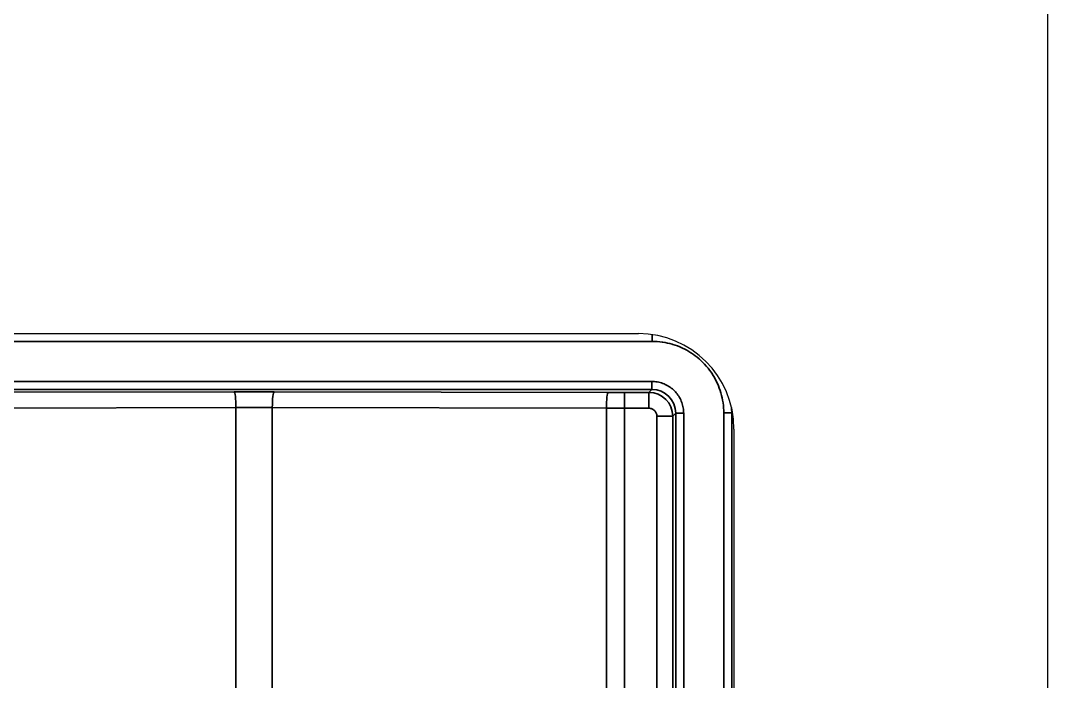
# Model space of a CAD drawing. Header units: millimetres. Extents: x 101 to 3000, y 150 to 4305.
# Drawn here: x 817.1 to 881.6, y 3491.7 to 3533.2 of the extents above; entities that cross this region are included whole.
import ezdxf

# ---------------------------------------------------------------- set-up
doc = ezdxf.new("R2010")
doc.units = ezdxf.units.MM
doc.header["$LTSCALE"] = 15
doc.layers.add('_Sichtbarkanten', color=7, linetype='Continuous', lineweight=25)
doc.layers.add('Sichtbar schmal (ISO)', color=7, linetype='Continuous', lineweight=35)

msp = doc.modelspace()

# ---------------------------------------------------------------- linework, layer by layer
at = {"layer": '_Sichtbarkanten'}
for p, q in [((881.634, 3560.505), (881.634, 2660.505)), ((807.634, 3513.505), (855.934, 3513.505)), ((861.934, 3507.505), (861.934, 2713.505))]:
    msp.add_line(p, q, dxfattribs=at)
msp.add_arc((855.934, 3507.505), 6, 0, 90, dxfattribs=at)
at = {"layer": 'Sichtbar schmal (ISO)'}
for p, q in [((856.793, 3513.013), (806.774, 3513.013)), ((856.793, 3513.013), (856.793, 3513.443)), ((856.775, 3510.496), (806.792, 3510.496)), ((856.775, 3509.996), (856.775, 3510.496)), ((856.775, 3509.996), (806.792, 3509.996)), ((830.528, 3509.852), (809.538, 3509.81)), ((854.029, 3509.81), (833.039, 3509.852)), ((856.588, 3509.809), (855.057, 3509.809)), ((855.057, 3508.814), (855.057, 3509.809)), ((856.775, 3509.996), (856.588, 3509.809)), ((856.588, 3508.814), (856.588, 3509.809)), ((830.643, 3508.857), (809.652, 3508.815)), ((830.643, 3490.599), (830.643, 3508.857)), ((853.915, 3508.815), (832.925, 3508.857)), ((832.925, 3490.599), (832.925, 3508.857)), ((853.915, 3508.815), (853.915, 3475.184)), ((856.588, 3508.814), (855.057, 3508.814)), ((855.057, 3508.814), (855.057, 3475.184)), ((858.275, 3508.496), (858.087, 3508.309)), ((858.275, 2712.513), (858.275, 3508.496)), ((858.275, 3508.496), (858.775, 3508.496)), ((858.775, 3508.496), (858.775, 2712.513)), ((861.292, 2712.495), (861.292, 3508.514)), ((861.292, 3508.514), (861.792, 3508.514)), ((861.792, 3508.514), (861.84, 3508.562)), ((861.792, 3508.514), (861.792, 2712.495)), ((857.06, 3208.127), (857.088, 3508.314)), ((858.06, 3208.121), (858.087, 3508.309))]:
    msp.add_line(p, q, dxfattribs=at)
for centre, major_axis, ratio, start_param, end_param in [((831.784, 3509.661), (-10.997, 0), 0.017452, 4.597992, 4.826786), ((830.528, 3508.852), (-0.002, 1), 0.11413, 4.717362, 6.265617), ((833.039, 3508.852), (0.002, 1), 0.11413, 0.017568, 1.565823), ((854.029, 3508.81), (0.002, 1), 0.11413, 0.017568, 1.565823), ((855.057, 3509.966), (-8.998, 0), 0.017452, 1.456401, 1.570795), ((856.588, 3508.309), (-0.971, 1.143), 0.999883, 4.008043, 5.578597), ((856.775, 3508.496), (1.055, 1.067), 0.999494, 5.492216, 7.062697), ((831.784, 3508.661), (-9.997, 0), 0.01972, 4.597986, 4.826791), ((855.057, 3508.966), (-9.998, 0), 0.015185, 1.456405, 1.570796), ((856.792, 3508.513), (3.537, 3.536), 0.999752, 5.498033, 5.565232), ((857.088, 3508.309), (1, 0), 0.005236, 0.017454, 1.570797)]:
    msp.add_ellipse(centre, major_axis=major_axis, ratio=ratio, start_param=start_param, end_param=end_param, dxfattribs=at)
for points, knots in [([(861.292, 3508.514), (861.292, 3508.728), (861.277, 3508.94), (861.247, 3509.151), (861.217, 3509.362), (861.172, 3509.572), (861.111, 3509.777), (861.052, 3509.981), (860.978, 3510.18), (860.891, 3510.373), (860.803, 3510.566), (860.702, 3510.752), (860.588, 3510.931), (860.585, 3510.936), (860.582, 3510.941), (860.579, 3510.945), (860.468, 3511.119), (860.345, 3511.284), (860.211, 3511.441), (860.205, 3511.447), (860.199, 3511.454), (860.194, 3511.46), (860.061, 3511.614), (859.917, 3511.758), (859.765, 3511.892), (859.756, 3511.9), (859.748, 3511.907), (859.739, 3511.915), (859.588, 3512.046), (859.427, 3512.167), (859.26, 3512.277), (859.248, 3512.285), (859.236, 3512.293), (859.224, 3512.3), (859.058, 3512.407), (858.885, 3512.502), (858.706, 3512.586), (858.691, 3512.594), (858.675, 3512.601), (858.66, 3512.608), (858.479, 3512.69), (858.293, 3512.761), (858.103, 3512.819), (858.088, 3512.823), (858.072, 3512.828), (858.057, 3512.832), (857.86, 3512.89), (857.66, 3512.934), (857.459, 3512.964), (857.449, 3512.965), (857.44, 3512.967), (857.43, 3512.968), (857.219, 3512.998), (857.007, 3513.013), (856.793, 3513.013)], [0, 0, 0, 0, 0.090909, 0.090909, 0.090909, 0.181748, 0.181748, 0.181748, 0.271516, 0.271516, 0.271516, 0.361211, 0.361211, 0.361211, 0.363636, 0.363636, 0.363636, 0.450924, 0.450924, 0.450924, 0.454545, 0.454545, 0.454545, 0.540645, 0.540645, 0.540645, 0.545455, 0.545455, 0.545455, 0.63041, 0.63041, 0.63041, 0.636364, 0.636364, 0.636364, 0.719986, 0.719986, 0.719986, 0.727273, 0.727273, 0.727273, 0.811363, 0.811363, 0.811363, 0.818182, 0.818182, 0.818182, 0.904885, 0.904885, 0.904885, 0.909091, 0.909091, 0.909091, 1, 1, 1, 1]), ([(858.775, 3508.496), (858.775, 3508.611), (858.765, 3508.724), (858.746, 3508.837), (858.726, 3508.951), (858.696, 3509.064), (858.657, 3509.175), (858.617, 3509.285), (858.567, 3509.392), (858.509, 3509.494), (858.45, 3509.596), (858.383, 3509.692), (858.308, 3509.781), (858.233, 3509.87), (858.151, 3509.952), (858.062, 3510.027), (857.974, 3510.102), (857.878, 3510.169), (857.777, 3510.227), (857.675, 3510.286), (857.568, 3510.336), (857.458, 3510.376), (857.347, 3510.416), (857.233, 3510.446), (857.119, 3510.466), (857.005, 3510.486), (856.891, 3510.496), (856.775, 3510.496)], [0, 0, 0, 0, 0.111111, 0.111111, 0.111111, 0.222222, 0.222222, 0.222222, 0.333333, 0.333333, 0.333333, 0.444444, 0.444444, 0.444444, 0.555556, 0.555556, 0.555556, 0.666667, 0.666667, 0.666667, 0.777778, 0.777778, 0.777778, 0.888889, 0.888889, 0.888889, 1, 1, 1, 1])]:
    msp.add_open_spline(points, degree=3, knots=knots, dxfattribs=at)
msp.add_open_spline([(857.088, 3508.314), (857.088, 3508.347), (857.081, 3508.412), (857.053, 3508.506), (857.006, 3508.593), (856.944, 3508.67), (856.867, 3508.732), (856.78, 3508.779), (856.686, 3508.808), (856.621, 3508.814), (856.588, 3508.814)], degree=3, dxfattribs=at)

doc.saveas('drawing.dxf')
